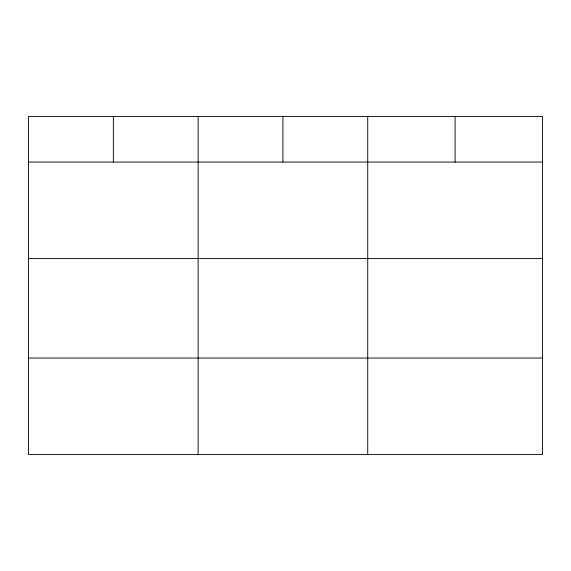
<?xml version="1.0" encoding="UTF-8"?>
<svg xmlns="http://www.w3.org/2000/svg" width="571" height="571" viewBox="0 0 571 571"><rect width="100%" height="100%" fill="white"/><g stroke="black" fill="none" stroke-linecap="round" stroke-linejoin="round"><path stroke-width="0.86" d="M542.45 258.599L542.45 116.413L28.55 116.413L28.55 454.587L542.45 454.587L542.45 258.599L28.55 258.599M28.55 162.071L542.45 162.071M28.55 358.053L542.45 358.053M455.087 116.413L455.087 162.071M367.724 116.413L367.724 454.587M282.93 116.413L282.93 162.071M198.137 116.413L198.137 454.587M113.344 116.413L113.344 162.071"/></g></svg>
